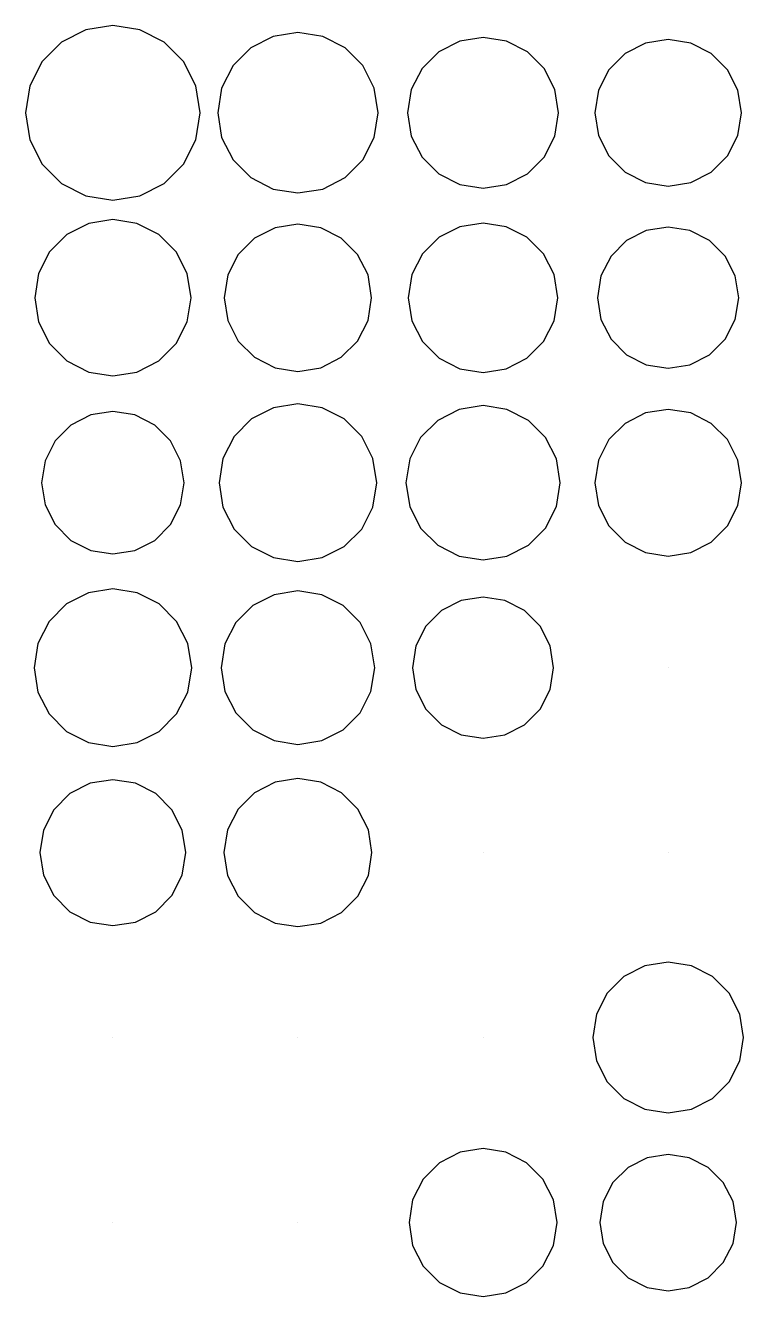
# Model space of a CAD drawing. Header units: metres. Extents: x -319 to 328, y -240 to 246.
# Drawn here: x 4.5 to 74.3, y -112.2 to 11.5 of the extents above; entities that cross this region are included whole.
import ezdxf

# ---------------------------------------------------------------- set-up
doc = ezdxf.new("R2010")
doc.units = ezdxf.units.M

msp = doc.modelspace()

# ---------------------------------------------------------------- linework, layer by layer
for p, q in [((13, 11.5, -415.6922), (10.373352, 11.083984, -415.6922)), ((15.626648, 11.083984, -415.6922), (13, 11.5, -415.6922)), ((10.373352, 11.083984, -415.6922), (8.003815, 9.876648, -415.6922)), ((17.996185, 9.876648, -415.6922), (15.626648, 11.083984, -415.6922)), ((28.58966, 10.418243, -415.6922), (26.415283, 9.310333, -415.6922)), ((31, 10.800003, -415.6922), (28.58966, 10.418243, -415.6922)), ((33.41034, 10.418243, -415.6922), (31, 10.800003, -415.6922)), ((35.584717, 9.310333, -415.6922), (33.41034, 10.418243, -415.6922)), ((46.733887, 9.974411, -415.6922), (44.689575, 8.932785, -415.6922)), ((49, 10.333328, -415.6922), (46.733887, 9.974411, -415.6922)), ((51.266113, 9.974411, -415.6922), (49, 10.333328, -415.6922)), ((53.310425, 8.932785, -415.6922), (51.266113, 9.974411, -415.6922)), ((67, 10.133331, -415.6922), (64.795685, 9.78421, -415.6922)), ((69.204315, 9.78421, -415.6922), (67, 10.133331, -415.6922)), ((8.003815, 9.876648, -415.6922), (6.123352, 7.99617, -415.6922)), ((19.876648, 7.99617, -415.6922), (17.996185, 9.876648, -415.6922)), ((26.415283, 9.310333, -415.6922), (24.689667, 7.584717, -415.6922)), ((37.310333, 7.584732, -415.6922), (35.584717, 9.310333, -415.6922)), ((44.689575, 8.932785, -415.6922), (43.0672, 7.310425, -415.6922)), ((54.9328, 7.310425, -415.6922), (53.310425, 8.932785, -415.6922)), ((62.80713, 8.770981, -415.6922), (61.229004, 7.192871, -415.6922)), ((64.795685, 9.78421, -415.6922), (62.80713, 8.770981, -415.6922)), ((71.19287, 8.770981, -415.6922), (69.204315, 9.78421, -415.6922)), ((72.770996, 7.192871, -415.6922), (71.19287, 8.770981, -415.6922)), ((6.123352, 7.99617, -415.6922), (4.916016, 5.626648, -415.6922)), ((21.083984, 5.626648, -415.6922), (19.876648, 7.99617, -415.6922)), ((24.689667, 7.584717, -415.6922), (23.581757, 5.410339, -415.6922)), ((38.418243, 5.410339, -415.6922), (37.310333, 7.584732, -415.6922)), ((43.0672, 7.310425, -415.6922), (42.025574, 5.266128, -415.6922)), ((55.974426, 5.266128, -415.6922), (54.9328, 7.310425, -415.6922)), ((61.229004, 7.192871, -415.6922), (60.21579, 5.204315, -415.6922)), ((73.78421, 5.204315, -415.6922), (72.770996, 7.192871, -415.6922)), ((4.916016, 5.626648, -415.6922), (4.5, 3, -415.6922)), ((21.5, 3, -415.6922), (21.083984, 5.626648, -415.6922)), ((23.581757, 5.410339, -415.6922), (23.200012, 3, -415.6922)), ((38.799988, 3, -415.6922), (38.418243, 5.410339, -415.6922)), ((42.025574, 5.266128, -415.6922), (41.666656, 3, -415.6922)), ((56.333344, 3, -415.6922), (55.974426, 5.266128, -415.6922)), ((60.21579, 5.204315, -415.6922), (59.86667, 3, -415.6922)), ((74.13333, 3, -415.6922), (73.78421, 5.204315, -415.6922)), ((4.5, 3, -415.6922), (4.916016, 0.373352, -415.6922)), ((21.083984, 0.373352, -415.6922), (21.5, 3, -415.6922)), ((23.200012, 3, -415.6922), (23.581757, 0.589661, -415.6922)), ((38.418243, 0.589661, -415.6922), (38.799988, 3, -415.6922)), ((41.666656, 3, -415.6922), (42.025574, 0.733871, -415.6922)), ((55.974426, 0.733871, -415.6922), (56.333344, 3, -415.6922)), ((59.86667, 3, -415.6922), (60.21579, 0.795685, -415.6922)), ((73.78421, 0.795685, -415.6922), (74.13333, 3, -415.6922)), ((4.916016, 0.373352, -415.6922), (6.123352, -1.99617, -415.6922)), ((19.876648, -1.99617, -415.6922), (21.083984, 0.373352, -415.6922)), ((23.581757, 0.589661, -415.6922), (24.689667, -1.584717, -415.6922)), ((37.310333, -1.584732, -415.6922), (38.418243, 0.589661, -415.6922)), ((42.025574, 0.733871, -415.6922), (43.0672, -1.310425, -415.6922)), ((54.9328, -1.310425, -415.6922), (55.974426, 0.733871, -415.6922)), ((60.21579, 0.795685, -415.6922), (61.229004, -1.192871, -415.6922)), ((72.770996, -1.192871, -415.6922), (73.78421, 0.795685, -415.6922)), ((61.229004, -1.192871, -415.6922), (62.80713, -2.770981, -415.6922)), ((71.19287, -2.770996, -415.6922), (72.770996, -1.192871, -415.6922)), ((6.123352, -1.99617, -415.6922), (8.003815, -3.876648, -415.6922)), ((17.996185, -3.876648, -415.6922), (19.876648, -1.99617, -415.6922)), ((24.689667, -1.584717, -415.6922), (26.415283, -3.310333, -415.6922)), ((35.584717, -3.310333, -415.6922), (37.310333, -1.584732, -415.6922)), ((43.0672, -1.310425, -415.6922), (44.689575, -2.932785, -415.6922)), ((53.310425, -2.932785, -415.6922), (54.9328, -1.310425, -415.6922)), ((26.415283, -3.310333, -415.6922), (28.58966, -4.418243, -415.6922)), ((33.41034, -4.418243, -415.6922), (35.584717, -3.310333, -415.6922)), ((44.689575, -2.932785, -415.6922), (46.733887, -3.974411, -415.6922)), ((51.266113, -3.974411, -415.6922), (53.310425, -2.932785, -415.6922)), ((62.80713, -2.770981, -415.6922), (64.795685, -3.78421, -415.6922)), ((69.204315, -3.78421, -415.6922), (71.19287, -2.770996, -415.6922)), ((8.003815, -3.876648, -415.6922), (10.373352, -5.083984, -415.6922)), ((15.626648, -5.083984, -415.6922), (17.996185, -3.876648, -415.6922)), ((28.58966, -4.418243, -415.6922), (31, -4.800003, -415.6922)), ((31, -4.800003, -415.6922), (33.41034, -4.418243, -415.6922)), ((46.733887, -3.974411, -415.6922), (49, -4.333328, -415.6922)), ((49, -4.333328, -415.6922), (51.266113, -3.974411, -415.6922)), ((64.795685, -3.78421, -415.6922), (67, -4.133331, -415.6922)), ((67, -4.133331, -415.6922), (69.204315, -3.78421, -415.6922)), ((10.373352, -5.083984, -415.6922), (13, -5.5, -415.6922)), ((13, -5.5, -415.6922), (15.626648, -5.083984, -415.6922)), ((13, -7.399994, -415.6922), (10.651459, -7.771973, -415.6922)), ((15.348541, -7.771973, -415.6922), (13, -7.399994, -415.6922)), ((10.651459, -7.771973, -415.6922), (8.532837, -8.851471, -415.6922)), ((17.467163, -8.851471, -415.6922), (15.348541, -7.771973, -415.6922)), ((28.78537, -8.184097, -415.6922), (26.787537, -9.202042, -415.6922)), ((31, -7.833328, -415.6922), (28.78537, -8.184097, -415.6922)), ((33.21463, -8.184097, -415.6922), (31, -7.833328, -415.6922)), ((35.212463, -9.202042, -415.6922), (33.21463, -8.184097, -415.6922)), ((46.754486, -8.088989, -415.6922), (44.72876, -9.12114, -415.6922)), ((49, -7.733337, -415.6922), (46.754486, -8.088989, -415.6922)), ((51.245514, -8.088989, -415.6922), (49, -7.733337, -415.6922)), ((53.27124, -9.12114, -415.6922), (51.245514, -8.088989, -415.6922)), ((64.87808, -8.469406, -415.6922), (62.963867, -9.444748, -415.6922)), ((67, -8.133331, -415.6922), (64.87808, -8.469406, -415.6922)), ((69.12192, -8.469406, -415.6922), (67, -8.133331, -415.6922)), ((71.03613, -9.444748, -415.6922), (69.12192, -8.469406, -415.6922)), ((8.532837, -8.851471, -415.6922), (6.851471, -10.532837, -415.6922)), ((19.14853, -10.532837, -415.6922), (17.467163, -8.851471, -415.6922)), ((26.787537, -9.202042, -415.6922), (25.202057, -10.787537, -415.6922)), ((36.797943, -10.787537, -415.6922), (35.212463, -9.202042, -415.6922)), ((44.72876, -9.12114, -415.6922), (43.121155, -10.72876, -415.6922)), ((54.878845, -10.72876, -415.6922), (53.27124, -9.12114, -415.6922)), ((62.963867, -9.444748, -415.6922), (61.444763, -10.963867, -415.6922)), ((72.55524, -10.963867, -415.6922), (71.03613, -9.444748, -415.6922)), ((6.851471, -10.532837, -415.6922), (5.771973, -12.651474, -415.6922)), ((20.228027, -12.651474, -415.6922), (19.14853, -10.532837, -415.6922)), ((25.202057, -10.787537, -415.6922), (24.184082, -12.785385, -415.6922)), ((37.815918, -12.785385, -415.6922), (36.797943, -10.787537, -415.6922)), ((43.121155, -10.72876, -415.6922), (42.08899, -12.754471, -415.6922)), ((55.91101, -12.754471, -415.6922), (54.878845, -10.72876, -415.6922)), ((61.444763, -10.963867, -415.6922), (60.46942, -12.878082, -415.6922)), ((73.53058, -12.878082, -415.6922), (72.55524, -10.963867, -415.6922)), ((5.771973, -12.651474, -415.6922), (5.399994, -15, -415.6922)), ((20.600006, -15, -415.6922), (20.228027, -12.651474, -415.6922)), ((24.184082, -12.785385, -415.6922), (23.833344, -15, -415.6922)), ((38.166656, -15, -415.6922), (37.815918, -12.785385, -415.6922)), ((42.08899, -12.754471, -415.6922), (41.733337, -15, -415.6922)), ((56.266663, -15, -415.6922), (55.91101, -12.754471, -415.6922)), ((60.46942, -12.878082, -415.6922), (60.13333, -15, -415.6922)), ((73.86667, -15, -415.6922), (73.53058, -12.878082, -415.6922)), ((5.399994, -15, -415.6922), (5.771973, -17.348526, -415.6922)), ((20.228027, -17.348526, -415.6922), (20.600006, -15, -415.6922)), ((23.833344, -15, -415.6922), (24.184082, -17.214615, -415.6922)), ((37.815918, -17.214615, -415.6922), (38.166656, -15, -415.6922)), ((41.733337, -15, -415.6922), (42.08899, -17.24553, -415.6922)), ((55.91101, -17.24553, -415.6922), (56.266663, -15, -415.6922)), ((60.13333, -15, -415.6922), (60.46942, -17.121918, -415.6922)), ((73.53058, -17.121918, -415.6922), (73.86667, -15, -415.6922)), ((24.184082, -17.214615, -415.6922), (25.202057, -19.212463, -415.6922)), ((36.797943, -19.212463, -415.6922), (37.815918, -17.214615, -415.6922)), ((42.08899, -17.24553, -415.6922), (43.121155, -19.27124, -415.6922)), ((54.878845, -19.27124, -415.6922), (55.91101, -17.24553, -415.6922)), ((60.46942, -17.121918, -415.6922), (61.444763, -19.036118, -415.6922)), ((72.55524, -19.036133, -415.6922), (73.53058, -17.121918, -415.6922)), ((5.771973, -17.348526, -415.6922), (6.851471, -19.467163, -415.6922)), ((19.14853, -19.467163, -415.6922), (20.228027, -17.348526, -415.6922)), ((6.851471, -19.467163, -415.6922), (8.532837, -21.14853, -415.6922)), ((17.467163, -21.14853, -415.6922), (19.14853, -19.467163, -415.6922)), ((25.202057, -19.212463, -415.6922), (26.787537, -20.797958, -415.6922)), ((35.212463, -20.797958, -415.6922), (36.797943, -19.212463, -415.6922)), ((43.121155, -19.27124, -415.6922), (44.72876, -20.87886, -415.6922)), ((53.27124, -20.87886, -415.6922), (54.878845, -19.27124, -415.6922)), ((61.444763, -19.036118, -415.6922), (62.963867, -20.555252, -415.6922)), ((71.03613, -20.555252, -415.6922), (72.55524, -19.036133, -415.6922)), ((26.787537, -20.797958, -415.6922), (28.78537, -21.815903, -415.6922)), ((33.21463, -21.815903, -415.6922), (35.212463, -20.797958, -415.6922)), ((44.72876, -20.87886, -415.6922), (46.754486, -21.91101, -415.6922)), ((51.245514, -21.91101, -415.6922), (53.27124, -20.87886, -415.6922)), ((62.963867, -20.555252, -415.6922), (64.87808, -21.530594, -415.6922)), ((69.12192, -21.530594, -415.6922), (71.03613, -20.555252, -415.6922)), ((8.532837, -21.14853, -415.6922), (10.651459, -22.228027, -415.6922)), ((10.651459, -22.228027, -415.6922), (13, -22.600006, -415.6922)), ((13, -22.600006, -415.6922), (15.348541, -22.228027, -415.6922)), ((15.348541, -22.228027, -415.6922), (17.467163, -21.14853, -415.6922)), ((28.78537, -21.815903, -415.6922), (31, -22.166672, -415.6922)), ((31, -22.166672, -415.6922), (33.21463, -21.815903, -415.6922)), ((46.754486, -21.91101, -415.6922), (49, -22.266663, -415.6922)), ((49, -22.266663, -415.6922), (51.245514, -21.91101, -415.6922)), ((64.87808, -21.530594, -415.6922), (67, -21.866669, -415.6922)), ((67, -21.866669, -415.6922), (69.12192, -21.530594, -415.6922)), ((28.63086, -25.708572, -415.6922), (26.493652, -26.797531, -415.6922)), ((31, -25.333328, -415.6922), (28.63086, -25.708572, -415.6922)), ((33.36914, -25.708572, -415.6922), (31, -25.333328, -415.6922)), ((35.506348, -26.797531, -415.6922), (33.36914, -25.708572, -415.6922)), ((46.682373, -25.86708, -415.6922), (44.591614, -26.932373, -415.6922)), ((49, -25.5, -415.6922), (46.682373, -25.86708, -415.6922)), ((51.317627, -25.86708, -415.6922), (49, -25.5, -415.6922)), ((53.408386, -26.932373, -415.6922), (51.317627, -25.86708, -415.6922)), ((67, -25.866669, -415.6922), (64.795685, -26.21579, -415.6922)), ((69.204315, -26.21579, -415.6922), (67, -25.866669, -415.6922)), ((10.857483, -26.406006, -415.6922), (8.924683, -27.390808, -415.6922)), ((13, -26.066666, -415.6922), (10.857483, -26.406006, -415.6922)), ((15.142517, -26.406006, -415.6922), (13, -26.066666, -415.6922)), ((17.075317, -27.390808, -415.6922), (15.142517, -26.406006, -415.6922)), ((26.493652, -26.797531, -415.6922), (24.797546, -28.493652, -415.6922)), ((37.202454, -28.493652, -415.6922), (35.506348, -26.797531, -415.6922)), ((44.591614, -26.932373, -415.6922), (42.932373, -28.591614, -415.6922)), ((55.067627, -28.591614, -415.6922), (53.408386, -26.932373, -415.6922)), ((64.795685, -26.21579, -415.6922), (62.80713, -27.22902, -415.6922)), ((71.19287, -27.22902, -415.6922), (69.204315, -26.21579, -415.6922)), ((8.924683, -27.390808, -415.6922), (7.390808, -28.924683, -415.6922)), ((18.609192, -28.924683, -415.6922), (17.075317, -27.390808, -415.6922)), ((62.80713, -27.22902, -415.6922), (61.229004, -28.807129, -415.6922)), ((72.770996, -28.807129, -415.6922), (71.19287, -27.22902, -415.6922)), ((7.390808, -28.924683, -415.6922), (6.406006, -30.857483, -415.6922)), ((19.593994, -30.857483, -415.6922), (18.609192, -28.924683, -415.6922)), ((24.797546, -28.493652, -415.6922), (23.708557, -30.630875, -415.6922)), ((38.291443, -30.630875, -415.6922), (37.202454, -28.493652, -415.6922)), ((42.932373, -28.591614, -415.6922), (41.867065, -30.682373, -415.6922)), ((56.132935, -30.682373, -415.6922), (55.067627, -28.591614, -415.6922)), ((61.229004, -28.807129, -415.6922), (60.21579, -30.795685, -415.6922)), ((73.78421, -30.795685, -415.6922), (72.770996, -28.807129, -415.6922)), ((6.406006, -30.857483, -415.6922), (6.066681, -33, -415.6922)), ((19.93332, -33, -415.6922), (19.593994, -30.857483, -415.6922)), ((23.708557, -30.630875, -415.6922), (23.333344, -33, -415.6922)), ((38.666656, -33, -415.6922), (38.291443, -30.630875, -415.6922)), ((41.867065, -30.682373, -415.6922), (41.5, -33, -415.6922)), ((56.5, -33, -415.6922), (56.132935, -30.682373, -415.6922)), ((60.21579, -30.795685, -415.6922), (59.86667, -33, -415.6922)), ((74.13333, -33, -415.6922), (73.78421, -30.795685, -415.6922)), ((6.066681, -33, -415.6922), (6.406006, -35.142517, -415.6922)), ((19.593994, -35.142517, -415.6922), (19.93332, -33, -415.6922)), ((23.333344, -33, -415.6922), (23.708557, -35.369125, -415.6922)), ((38.291443, -35.369125, -415.6922), (38.666656, -33, -415.6922)), ((41.5, -33, -415.6922), (41.867065, -35.317627, -415.6922)), ((56.132935, -35.317627, -415.6922), (56.5, -33, -415.6922)), ((59.86667, -33, -415.6922), (60.21579, -35.204315, -415.6922)), ((73.78421, -35.204315, -415.6922), (74.13333, -33, -415.6922)), ((6.406006, -35.142517, -415.6922), (7.390808, -37.075317, -415.6922)), ((18.609192, -37.075317, -415.6922), (19.593994, -35.142517, -415.6922)), ((23.708557, -35.369125, -415.6922), (24.797546, -37.506348, -415.6922)), ((37.202454, -37.506348, -415.6922), (38.291443, -35.369125, -415.6922)), ((41.867065, -35.317627, -415.6922), (42.932373, -37.408386, -415.6922)), ((55.067627, -37.408386, -415.6922), (56.132935, -35.317627, -415.6922)), ((60.21579, -35.204315, -415.6922), (61.229004, -37.19287, -415.6922)), ((72.770996, -37.19287, -415.6922), (73.78421, -35.204315, -415.6922)), ((7.390808, -37.075317, -415.6922), (8.924683, -38.609177, -415.6922)), ((17.075317, -38.60919, -415.6922), (18.609192, -37.075317, -415.6922)), ((24.797546, -37.506348, -415.6922), (26.493652, -39.20247, -415.6922)), ((35.506348, -39.20247, -415.6922), (37.202454, -37.506348, -415.6922)), ((42.932373, -37.408386, -415.6922), (44.591614, -39.067627, -415.6922)), ((53.408386, -39.067627, -415.6922), (55.067627, -37.408386, -415.6922)), ((61.229004, -37.19287, -415.6922), (62.80713, -38.77098, -415.6922)), ((71.19287, -38.770996, -415.6922), (72.770996, -37.19287, -415.6922)), ((8.924683, -38.609177, -415.6922), (10.857483, -39.593994, -415.6922)), ((15.142517, -39.593994, -415.6922), (17.075317, -38.60919, -415.6922)), ((26.493652, -39.20247, -415.6922), (28.63086, -40.291428, -415.6922)), ((33.36914, -40.291428, -415.6922), (35.506348, -39.20247, -415.6922)), ((44.591614, -39.067627, -415.6922), (46.682373, -40.13292, -415.6922)), ((51.317627, -40.13292, -415.6922), (53.408386, -39.067627, -415.6922)), ((62.80713, -38.77098, -415.6922), (64.795685, -39.78421, -415.6922)), ((69.204315, -39.78421, -415.6922), (71.19287, -38.770996, -415.6922)), ((10.857483, -39.593994, -415.6922), (13, -39.933334, -415.6922)), ((13, -39.933334, -415.6922), (15.142517, -39.593994, -415.6922)), ((28.63086, -40.291428, -415.6922), (31, -40.66667, -415.6922)), ((31, -40.66667, -415.6922), (33.36914, -40.291428, -415.6922)), ((46.682373, -40.13292, -415.6922), (49, -40.5, -415.6922)), ((49, -40.5, -415.6922), (51.317627, -40.13292, -415.6922)), ((64.795685, -39.78421, -415.6922), (67, -40.13333, -415.6922)), ((67, -40.13333, -415.6922), (69.204315, -39.78421, -415.6922)), ((10.630859, -43.708572, -415.6922), (8.493652, -44.79753, -415.6922)), ((13, -43.33333, -415.6922), (10.630859, -43.708572, -415.6922)), ((15.369141, -43.708572, -415.6922), (13, -43.33333, -415.6922)), ((17.506348, -44.79753, -415.6922), (15.369141, -43.708572, -415.6922)), ((28.692688, -43.898773, -415.6922), (26.611206, -44.959335, -415.6922)), ((31, -43.53334, -415.6922), (28.692688, -43.898773, -415.6922)), ((33.307312, -43.898773, -415.6922), (31, -43.53334, -415.6922)), ((35.388794, -44.959335, -415.6922), (33.307312, -43.898773, -415.6922)), ((46.878082, -44.469406, -415.6922), (44.963867, -45.444748, -415.6922)), ((49, -44.13333, -415.6922), (46.878082, -44.469406, -415.6922)), ((51.121918, -44.469406, -415.6922), (49, -44.13333, -415.6922)), ((53.036133, -45.444748, -415.6922), (51.121918, -44.469406, -415.6922)), ((8.493652, -44.79753, -415.6922), (6.797546, -46.493652, -415.6922)), ((19.202454, -46.493652, -415.6922), (17.506348, -44.79753, -415.6922)), ((26.611206, -44.959335, -415.6922), (24.95935, -46.611206, -415.6922)), ((37.04065, -46.611206, -415.6922), (35.388794, -44.959335, -415.6922)), ((44.963867, -45.444748, -415.6922), (43.444763, -46.963867, -415.6922)), ((54.555237, -46.963867, -415.6922), (53.036133, -45.444748, -415.6922)), ((6.797546, -46.493652, -415.6922), (5.708557, -48.630875, -415.6922)), ((20.291443, -48.630875, -415.6922), (19.202454, -46.493652, -415.6922)), ((24.95935, -46.611206, -415.6922), (23.898773, -48.692673, -415.6922)), ((38.101227, -48.692673, -415.6922), (37.04065, -46.611206, -415.6922)), ((43.444763, -46.963867, -415.6922), (42.46942, -48.878082, -415.6922)), ((55.53058, -48.878082, -415.6922), (54.555237, -46.963867, -415.6922)), ((5.708557, -48.630875, -415.6922), (5.333343, -51, -415.6922)), ((20.666656, -51, -415.6922), (20.291443, -48.630875, -415.6922)), ((23.898773, -48.692673, -415.6922), (23.533325, -51, -415.6922)), ((38.466675, -51, -415.6922), (38.101227, -48.692673, -415.6922)), ((42.46942, -48.878082, -415.6922), (42.13333, -51, -415.6922)), ((55.86667, -51, -415.6922), (55.53058, -48.878082, -415.6922)), ((5.333343, -51, -415.6922), (5.708557, -53.369125, -415.6922)), ((20.291443, -53.369125, -415.6922), (20.666656, -51, -415.6922)), ((23.533325, -51, -415.6922), (23.898773, -53.307327, -415.6922)), ((38.101227, -53.307327, -415.6922), (38.466675, -51, -415.6922)), ((42.13333, -51, -415.6922), (42.46942, -53.121918, -415.6922)), ((55.53058, -53.121918, -415.6922), (55.86667, -51, -415.6922)), ((67, -51, -415.6922), (67, -51, -415.6922)), ((67, -51, -415.6922), (67, -51, -415.6922)), ((67, -51, -415.6922), (67, -51, -415.6922)), ((67, -51, -415.6922), (67, -51, -415.6922)), ((67, -51, -415.6922), (67, -51, -415.6922)), ((67, -51, -415.6922), (67, -51, -415.6922)), ((67, -51, -415.6922), (67, -51, -415.6922)), ((67, -51, -415.6922), (67, -51, -415.6922)), ((67, -51, -415.6922), (67, -51, -415.6922)), ((67, -51, -415.6922), (67, -51, -415.6922)), ((67, -51, -415.6922), (67, -51, -415.6922)), ((67, -51, -415.6922), (67, -51, -415.6922)), ((67, -51, -415.6922), (67, -51, -415.6922)), ((67, -51, -415.6922), (67, -51, -415.6922)), ((67, -51, -415.6922), (67, -51, -415.6922)), ((67, -51, -415.6922), (67, -51, -415.6922)), ((67, -51, -415.6922), (67, -51, -415.6922)), ((67, -51, -415.6922), (67, -51, -415.6922)), ((67, -51, -415.6922), (67, -51, -415.6922)), ((67, -51, -415.6922), (67, -51, -415.6922)), ((42.46942, -53.121918, -415.6922), (43.444763, -55.036118, -415.6922)), ((54.555237, -55.036133, -415.6922), (55.53058, -53.121918, -415.6922)), ((5.708557, -53.369125, -415.6922), (6.797546, -55.506348, -415.6922)), ((19.202454, -55.506348, -415.6922), (20.291443, -53.369125, -415.6922)), ((23.898773, -53.307327, -415.6922), (24.95935, -55.388794, -415.6922)), ((37.04065, -55.388794, -415.6922), (38.101227, -53.307327, -415.6922)), ((6.797546, -55.506348, -415.6922), (8.493652, -57.20247, -415.6922)), ((17.506348, -57.20247, -415.6922), (19.202454, -55.506348, -415.6922)), ((24.95935, -55.388794, -415.6922), (26.611206, -57.040665, -415.6922)), ((35.388794, -57.040665, -415.6922), (37.04065, -55.388794, -415.6922)), ((43.444763, -55.036118, -415.6922), (44.963867, -56.555252, -415.6922)), ((53.036133, -56.555252, -415.6922), (54.555237, -55.036133, -415.6922)), ((44.963867, -56.555252, -415.6922), (46.878082, -57.530594, -415.6922)), ((51.121918, -57.530594, -415.6922), (53.036133, -56.555252, -415.6922)), ((8.493652, -57.20247, -415.6922), (10.630859, -58.291428, -415.6922)), ((15.369141, -58.291428, -415.6922), (17.506348, -57.20247, -415.6922)), ((26.611206, -57.040665, -415.6922), (28.692657, -58.101227, -415.6922)), ((28.692657, -58.101227, -415.6922), (31, -58.46666, -415.6922)), ((31, -58.46666, -415.6922), (33.307343, -58.101227, -415.6922)), ((33.307343, -58.101227, -415.6922), (35.388794, -57.040665, -415.6922)), ((46.878082, -57.530594, -415.6922), (49, -57.86667, -415.6922)), ((49, -57.86667, -415.6922), (51.121918, -57.530594, -415.6922)), ((10.630859, -58.291428, -415.6922), (13, -58.66667, -415.6922)), ((13, -58.66667, -415.6922), (15.369141, -58.291428, -415.6922)), ((31, -61.800003, -415.6922), (28.775085, -62.15239, -415.6922)), ((33.224915, -62.15239, -415.6922), (31, -61.800003, -415.6922)), ((10.805969, -62.247498, -415.6922), (8.826721, -63.25598, -415.6922)), ((13, -61.899994, -415.6922), (10.805969, -62.247498, -415.6922)), ((15.194031, -62.247498, -415.6922), (13, -61.899994, -415.6922)), ((17.173279, -63.25598, -415.6922), (15.194031, -62.247498, -415.6922)), ((28.775085, -62.15239, -415.6922), (26.767944, -63.17508, -415.6922)), ((35.232056, -63.17508, -415.6922), (33.224915, -62.15239, -415.6922)), ((8.826721, -63.25598, -415.6922), (7.255981, -64.82672, -415.6922)), ((18.744019, -64.82672, -415.6922), (17.173279, -63.25598, -415.6922)), ((26.767944, -63.17508, -415.6922), (25.17508, -64.767944, -415.6922)), ((36.82492, -64.767944, -415.6922), (35.232056, -63.17508, -415.6922)), ((7.255981, -64.82672, -415.6922), (6.247498, -66.805984, -415.6922)), ((19.752502, -66.805984, -415.6922), (18.744019, -64.82672, -415.6922)), ((25.17508, -64.767944, -415.6922), (24.152405, -66.77507, -415.6922)), ((37.847595, -66.77507, -415.6922), (36.82492, -64.767944, -415.6922)), ((24.152405, -66.77507, -415.6922), (23.799988, -69, -415.6922)), ((38.200012, -69, -415.6922), (37.847595, -66.77507, -415.6922)), ((6.247498, -66.805984, -415.6922), (5.899994, -69, -415.6922)), ((20.100006, -69, -415.6922), (19.752502, -66.805984, -415.6922)), ((5.899994, -69, -415.6922), (6.247498, -71.194016, -415.6922)), ((19.752502, -71.194016, -415.6922), (20.100006, -69, -415.6922)), ((23.799988, -69, -415.6922), (24.152405, -71.224915, -415.6922)), ((37.847595, -71.224915, -415.6922), (38.200012, -69, -415.6922)), ((49, -69, -415.6922), (49, -69, -415.6922)), ((49, -69, -415.6922), (49, -69, -415.6922)), ((49, -69, -415.6922), (49, -69, -415.6922)), ((49, -69, -415.6922), (49, -69, -415.6922)), ((49, -69, -415.6922), (49, -69, -415.6922)), ((49, -69, -415.6922), (49, -69, -415.6922)), ((49, -69, -415.6922), (49, -69, -415.6922)), ((49, -69, -415.6922), (49, -69, -415.6922)), ((49, -69, -415.6922), (49, -69, -415.6922)), ((49, -69, -415.6922), (49, -69, -415.6922)), ((49, -69, -415.6922), (49, -69, -415.6922)), ((49, -69, -415.6922), (49, -69, -415.6922)), ((49, -69, -415.6922), (49, -69, -415.6922)), ((49, -69, -415.6922), (49, -69, -415.6922)), ((49, -69, -415.6922), (49, -69, -415.6922)), ((49, -69, -415.6922), (49, -69, -415.6922)), ((49, -69, -415.6922), (49, -69, -415.6922)), ((49, -69, -415.6922), (49, -69, -415.6922)), ((49, -69, -415.6922), (49, -69, -415.6922)), ((49, -69, -415.6922), (49, -69, -415.6922)), ((67, -69, -415.6922), (67, -69, -415.6922)), ((67, -69, -415.6922), (67, -69, -415.6922)), ((67, -69, -415.6922), (67, -69, -415.6922)), ((67, -69, -415.6922), (67, -69, -415.6922)), ((67, -69, -415.6922), (67, -69, -415.6922)), ((67, -69, -415.6922), (67, -69, -415.6922)), ((67, -69, -415.6922), (67, -69, -415.6922)), ((67, -69, -415.6922), (67, -69, -415.6922)), ((67, -69, -415.6922), (67, -69, -415.6922)), ((67, -69, -415.6922), (67, -69, -415.6922)), ((67, -69, -415.6922), (67, -69, -415.6922)), ((67, -69, -415.6922), (67, -69, -415.6922)), ((67, -69, -415.6922), (67, -69, -415.6922)), ((67, -69, -415.6922), (67, -69, -415.6922)), ((67, -69, -415.6922), (67, -69, -415.6922)), ((67, -69, -415.6922), (67, -69, -415.6922)), ((67, -69, -415.6922), (67, -69, -415.6922)), ((67, -69, -415.6922), (67, -69, -415.6922)), ((67, -69, -415.6922), (67, -69, -415.6922)), ((67, -69, -415.6922), (67, -69, -415.6922)), ((6.247498, -71.194016, -415.6922), (7.255981, -73.17328, -415.6922)), ((18.744019, -73.17328, -415.6922), (19.752502, -71.194016, -415.6922)), ((24.152405, -71.224915, -415.6922), (25.17508, -73.232056, -415.6922)), ((36.82492, -73.232056, -415.6922), (37.847595, -71.224915, -415.6922)), ((7.255981, -73.17328, -415.6922), (8.826721, -74.74402, -415.6922)), ((17.173279, -74.74402, -415.6922), (18.744019, -73.17328, -415.6922)), ((25.17508, -73.232056, -415.6922), (26.767944, -74.82492, -415.6922)), ((35.232056, -74.82492, -415.6922), (36.82492, -73.232056, -415.6922)), ((8.826721, -74.74402, -415.6922), (10.805969, -75.7525, -415.6922)), ((15.194031, -75.7525, -415.6922), (17.173279, -74.74402, -415.6922)), ((26.767944, -74.82492, -415.6922), (28.775085, -75.84761, -415.6922)), ((33.224915, -75.84761, -415.6922), (35.232056, -74.82492, -415.6922)), ((10.805969, -75.7525, -415.6922), (13, -76.100006, -415.6922)), ((13, -76.100006, -415.6922), (15.194031, -75.7525, -415.6922)), ((28.775085, -75.84761, -415.6922), (31, -76.2, -415.6922)), ((31, -76.2, -415.6922), (33.224915, -75.84761, -415.6922)), ((64.73389, -80.02559, -415.6922), (62.689575, -81.067215, -415.6922)), ((67, -79.66667, -415.6922), (64.73389, -80.02559, -415.6922)), ((69.26611, -80.02559, -415.6922), (67, -79.66667, -415.6922)), ((71.310425, -81.067215, -415.6922), (69.26611, -80.02559, -415.6922)), ((62.689575, -81.067215, -415.6922), (61.0672, -82.689575, -415.6922)), ((72.9328, -82.689575, -415.6922), (71.310425, -81.067215, -415.6922)), ((61.0672, -82.689575, -415.6922), (60.025574, -84.73387, -415.6922)), ((73.97443, -84.73387, -415.6922), (72.9328, -82.689575, -415.6922)), ((60.025574, -84.73387, -415.6922), (59.666656, -87, -415.6922)), ((74.33334, -87, -415.6922), (73.97443, -84.73387, -415.6922)), ((13, -87, -415.6922), (13, -87, -415.6922)), ((13, -87, -415.6922), (13, -87, -415.6922)), ((13, -87, -415.6922), (13, -87, -415.6922)), ((13, -87, -415.6922), (13, -87, -415.6922)), ((13, -87, -415.6922), (13, -87, -415.6922)), ((13, -87, -415.6922), (13, -87, -415.6922)), ((13, -87, -415.6922), (13, -87, -415.6922)), ((13, -87, -415.6922), (13, -87, -415.6922)), ((13, -87, -415.6922), (13, -87, -415.6922)), ((13, -87, -415.6922), (13, -87, -415.6922)), ((13, -87, -415.6922), (13, -87, -415.6922)), ((13, -87, -415.6922), (13, -87, -415.6922)), ((13, -87, -415.6922), (13, -87, -415.6922)), ((13, -87, -415.6922), (13, -87, -415.6922)), ((13, -87, -415.6922), (13, -87, -415.6922)), ((13, -87, -415.6922), (13, -87, -415.6922)), ((13, -87, -415.6922), (13, -87, -415.6922)), ((13, -87, -415.6922), (13, -87, -415.6922)), ((13, -87, -415.6922), (13, -87, -415.6922)), ((13, -87, -415.6922), (13, -87, -415.6922)), ((31, -87, -415.6922), (31, -87, -415.6922)), ((31, -87, -415.6922), (31, -87, -415.6922)), ((31, -87, -415.6922), (31, -87, -415.6922)), ((31, -87, -415.6922), (31, -87, -415.6922)), ((31, -87, -415.6922), (31, -87, -415.6922)), ((31, -87, -415.6922), (31, -87, -415.6922)), ((31, -87, -415.6922), (31, -87, -415.6922)), ((31, -87, -415.6922), (31, -87, -415.6922)), ((31, -87, -415.6922), (31, -87, -415.6922)), ((31, -87, -415.6922), (31, -87, -415.6922)), ((31, -87, -415.6922), (31, -87, -415.6922)), ((31, -87, -415.6922), (31, -87, -415.6922)), ((31, -87, -415.6922), (31, -87, -415.6922)), ((31, -87, -415.6922), (31, -87, -415.6922)), ((31, -87, -415.6922), (31, -87, -415.6922)), ((31, -87, -415.6922), (31, -87, -415.6922)), ((31, -87, -415.6922), (31, -87, -415.6922)), ((31, -87, -415.6922), (31, -87, -415.6922)), ((31, -87, -415.6922), (31, -87, -415.6922)), ((31, -87, -415.6922), (31, -87, -415.6922)), ((49, -87, -415.6922), (49, -87, -415.6922)), ((49, -87, -415.6922), (49, -87, -415.6922)), ((49, -87, -415.6922), (49, -87, -415.6922)), ((49, -87, -415.6922), (49, -87, -415.6922)), ((49, -87, -415.6922), (49, -87, -415.6922)), ((49, -87, -415.6922), (49, -87, -415.6922)), ((49, -87, -415.6922), (49, -87, -415.6922)), ((49, -87, -415.6922), (49, -87, -415.6922)), ((49, -87, -415.6922), (49, -87, -415.6922)), ((49, -87, -415.6922), (49, -87, -415.6922)), ((49, -87, -415.6922), (49, -87, -415.6922)), ((49, -87, -415.6922), (49, -87, -415.6922)), ((49, -87, -415.6922), (49, -87, -415.6922)), ((49, -87, -415.6922), (49, -87, -415.6922)), ((49, -87, -415.6922), (49, -87, -415.6922)), ((49, -87, -415.6922), (49, -87, -415.6922)), ((49, -87, -415.6922), (49, -87, -415.6922)), ((49, -87, -415.6922), (49, -87, -415.6922)), ((49, -87, -415.6922), (49, -87, -415.6922)), ((49, -87, -415.6922), (49, -87, -415.6922)), ((59.666656, -87, -415.6922), (60.025574, -89.26613, -415.6922)), ((73.97443, -89.26613, -415.6922), (74.33334, -87, -415.6922)), ((60.025574, -89.26613, -415.6922), (61.0672, -91.310425, -415.6922)), ((72.9328, -91.310425, -415.6922), (73.97443, -89.26613, -415.6922)), ((61.0672, -91.310425, -415.6922), (62.689575, -92.932785, -415.6922)), ((71.310425, -92.932785, -415.6922), (72.9328, -91.310425, -415.6922)), ((62.689575, -92.932785, -415.6922), (64.73389, -93.97441, -415.6922)), ((64.73389, -93.97441, -415.6922), (67, -94.33333, -415.6922)), ((67, -94.33333, -415.6922), (69.26611, -93.97441, -415.6922)), ((69.26611, -93.97441, -415.6922), (71.310425, -92.932785, -415.6922)), ((46.775085, -98.15239, -415.6922), (44.767944, -99.17508, -415.6922)), ((49, -97.8, -415.6922), (46.775085, -98.15239, -415.6922)), ((51.224915, -98.15239, -415.6922), (49, -97.8, -415.6922)), ((53.232056, -99.17508, -415.6922), (51.224915, -98.15239, -415.6922)), ((64.950195, -98.69133, -415.6922), (63.101013, -99.633514, -415.6922)), ((67, -98.36667, -415.6922), (64.950195, -98.69133, -415.6922)), ((69.049805, -98.69133, -415.6922), (67, -98.36667, -415.6922)), ((70.89899, -99.633514, -415.6922), (69.049805, -98.69133, -415.6922)), ((44.767944, -99.17508, -415.6922), (43.17508, -100.767944, -415.6922)), ((54.82492, -100.767944, -415.6922), (53.232056, -99.17508, -415.6922)), ((63.101013, -99.633514, -415.6922), (61.633514, -101.10103, -415.6922)), ((72.366486, -101.10103, -415.6922), (70.89899, -99.633514, -415.6922)), ((43.17508, -100.767944, -415.6922), (42.152405, -102.77507, -415.6922)), ((55.847595, -102.77507, -415.6922), (54.82492, -100.767944, -415.6922)), ((61.633514, -101.10103, -415.6922), (60.691315, -102.95018, -415.6922)), ((73.308685, -102.95018, -415.6922), (72.366486, -101.10103, -415.6922)), ((42.152405, -102.77507, -415.6922), (41.799988, -105, -415.6922)), ((56.200012, -105, -415.6922), (55.847595, -102.77507, -415.6922)), ((60.691315, -102.95018, -415.6922), (60.36667, -105, -415.6922)), ((73.63333, -105, -415.6922), (73.308685, -102.95018, -415.6922)), ((13, -105, -415.6922), (13, -105, -415.6922)), ((13, -105, -415.6922), (13, -105, -415.6922)), ((13, -105, -415.6922), (13, -105, -415.6922)), ((13, -105, -415.6922), (13, -105, -415.6922)), ((13, -105, -415.6922), (13, -105, -415.6922)), ((13, -105, -415.6922), (13, -105, -415.6922)), ((13, -105, -415.6922), (13, -105, -415.6922)), ((13, -105, -415.6922), (13, -105, -415.6922)), ((13, -105, -415.6922), (13, -105, -415.6922)), ((13, -105, -415.6922), (13, -105, -415.6922)), ((13, -105, -415.6922), (13, -105, -415.6922)), ((13, -105, -415.6922), (13, -105, -415.6922)), ((13, -105, -415.6922), (13, -105, -415.6922)), ((13, -105, -415.6922), (13, -105, -415.6922)), ((13, -105, -415.6922), (13, -105, -415.6922)), ((13, -105, -415.6922), (13, -105, -415.6922)), ((13, -105, -415.6922), (13, -105, -415.6922)), ((13, -105, -415.6922), (13, -105, -415.6922)), ((13, -105, -415.6922), (13, -105, -415.6922)), ((13, -105, -415.6922), (13, -105, -415.6922)), ((31, -105, -415.6922), (31, -105, -415.6922)), ((31, -105, -415.6922), (31, -105, -415.6922)), ((31, -105, -415.6922), (31, -105, -415.6922)), ((31, -105, -415.6922), (31, -105, -415.6922)), ((31, -105, -415.6922), (31, -105, -415.6922)), ((31, -105, -415.6922), (31, -105, -415.6922)), ((31, -105, -415.6922), (31, -105, -415.6922)), ((31, -105, -415.6922), (31, -105, -415.6922)), ((31, -105, -415.6922), (31, -105, -415.6922)), ((31, -105, -415.6922), (31, -105, -415.6922)), ((31, -105, -415.6922), (31, -105, -415.6922)), ((31, -105, -415.6922), (31, -105, -415.6922)), ((31, -105, -415.6922), (31, -105, -415.6922)), ((31, -105, -415.6922), (31, -105, -415.6922)), ((31, -105, -415.6922), (31, -105, -415.6922)), ((31, -105, -415.6922), (31, -105, -415.6922)), ((31, -105, -415.6922), (31, -105, -415.6922)), ((31, -105, -415.6922), (31, -105, -415.6922)), ((31, -105, -415.6922), (31, -105, -415.6922)), ((31, -105, -415.6922), (31, -105, -415.6922)), ((41.799988, -105, -415.6922), (42.152405, -107.224915, -415.6922)), ((55.847595, -107.224915, -415.6922), (56.200012, -105, -415.6922)), ((60.36667, -105, -415.6922), (60.691315, -107.04982, -415.6922)), ((73.308685, -107.049805, -415.6922), (73.63333, -105, -415.6922)), ((42.152405, -107.224915, -415.6922), (43.17508, -109.232056, -415.6922)), ((54.82492, -109.232056, -415.6922), (55.847595, -107.224915, -415.6922)), ((60.691315, -107.04982, -415.6922), (61.633514, -108.89897, -415.6922)), ((72.366486, -108.89897, -415.6922), (73.308685, -107.049805, -415.6922)), ((43.17508, -109.232056, -415.6922), (44.767944, -110.82492, -415.6922)), ((53.232056, -110.82492, -415.6922), (54.82492, -109.232056, -415.6922)), ((61.633514, -108.89897, -415.6922), (63.101013, -110.366486, -415.6922)), ((70.89899, -110.366486, -415.6922), (72.366486, -108.89897, -415.6922)), ((44.767944, -110.82492, -415.6922), (46.775085, -111.84761, -415.6922)), ((51.224915, -111.84761, -415.6922), (53.232056, -110.82492, -415.6922)), ((63.101013, -110.366486, -415.6922), (64.950195, -111.30867, -415.6922)), ((64.950195, -111.30867, -415.6922), (67, -111.63333, -415.6922)), ((67, -111.63333, -415.6922), (69.049805, -111.30867, -415.6922)), ((69.049805, -111.30867, -415.6922), (70.89899, -110.366486, -415.6922)), ((46.775085, -111.84761, -415.6922), (49, -112.2, -415.6922)), ((49, -112.2, -415.6922), (51.224915, -111.84761, -415.6922))]:
    msp.add_line(p, q)

doc.saveas('drawing.dxf')
